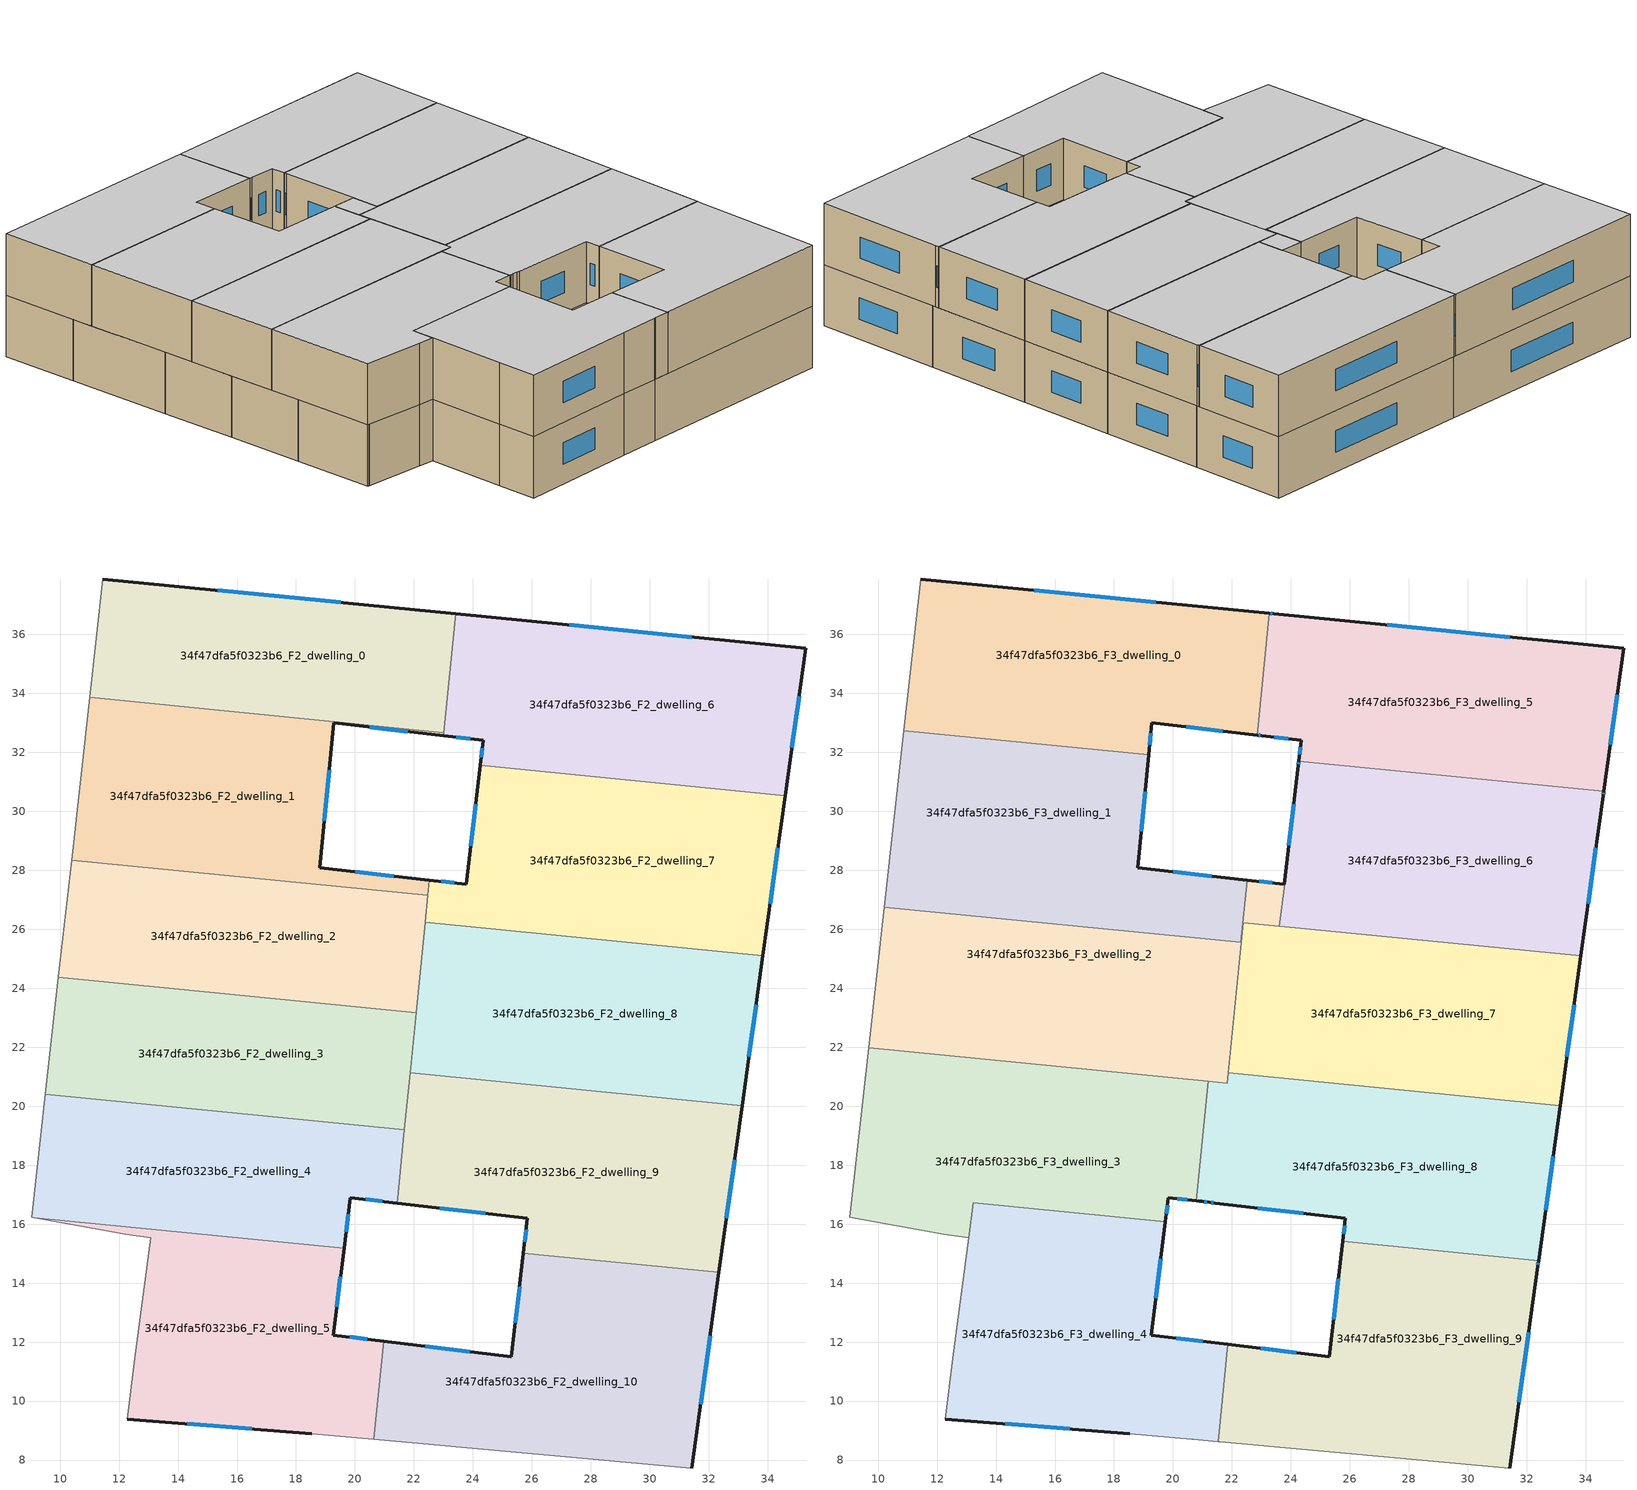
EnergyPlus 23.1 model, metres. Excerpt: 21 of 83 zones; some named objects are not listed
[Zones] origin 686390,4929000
34f47dfa5f0323b6_F2_dwelling_0
 floor to 34f47dfa5f0323b6_F1_dwelling_0 (EU_floor_Construction): 23.41,36.7 23.01,32.67 11,33.86 11.45,37.88 z6
 wall outside (EU_wall_Construction): 23.41,36.7 11.45,37.88 z6:9
 wall to 34f47dfa5f0323b6_F2_dwelling_1 (EU_wall_Construction): 11,33.86 23.01,32.67 z6:9
 wall adiabatic (EU_wall_Construction): 11.45,37.88 11,33.86 z6:9
 wall to 34f47dfa5f0323b6_F2_dwelling_6 (EU_wall_Construction): 23.01,32.67 23.41,36.7 z6:9
 window (EU_Window_Construction): 19.52,37.08 15.34,37.5 z6.98:8.02
34f47dfa5f0323b6_F2_dwelling_1
 floor to 34f47dfa5f0323b6_F1_dwelling_1 (EU_floor_Construction): 23.01,32.67 23,32.57 19.29,33 18.8,28.08 22.52,27.67 22.47,27.15 10.39,28.35 11,33.86 z6
 wall outside (EU_wall_Construction): 22.52,27.67 18.8,28.08 19.29,33 23,32.57 z6:9
 wall to 34f47dfa5f0323b6_F2_dwelling_2 (EU_wall_Construction): 10.39,28.35 22.47,27.15 z6:9
 wall adiabatic (EU_wall_Construction): 11,33.86 10.39,28.35 z6:9
 wall to 34f47dfa5f0323b6_F2_dwelling_7 (EU_wall_Construction): 22.47,27.15 22.52,27.67 z6:9
 wall to 34f47dfa5f0323b6_F2_dwelling_6 (EU_wall_Construction): 23,32.57 23.01,32.67 z6:9
 window (EU_Window_Construction): 20.5,32.86 21.79,32.71 / 18.96,29.68 19.13,31.4 / 21.31,27.8 20.01,27.95 z6.98:8.02
34f47dfa5f0323b6_F2_dwelling_10
 floor to 34f47dfa5f0323b6_F1_dwelling_10 (EU_floor_Construction): 32.34,14.37 31.42,7.73 20.64,8.71 20.97,12.03 25.31,11.51 25.71,15.02 z6
 wall outside (EU_wall_Construction): 25.71,15.02 25.31,11.51 20.97,12.03 / 31.42,7.73 32.34,14.37 z6:9
 wall to 34f47dfa5f0323b6_F2_dwelling_9 (EU_wall_Construction): 32.34,14.37 25.71,15.02 z6:9
 wall adiabatic (EU_wall_Construction): 20.64,8.71 31.42,7.73 z6:9
 wall to 34f47dfa5f0323b6_F2_dwelling_5 (EU_wall_Construction): 20.97,12.03 20.64,8.71 z6:9
 window (EU_Window_Construction): 25.58,13.88 25.44,12.65 / 31.72,9.89 32.04,12.21 / 23.9,11.68 22.38,11.86 z6.98:8.02
34f47dfa5f0323b6_F2_dwelling_2
 floor to 34f47dfa5f0323b6_F1_dwelling_2 (EU_floor_Construction): 22.47,27.15 22.07,23.17 9.94,24.37 10.39,28.35 z6
 wall to 34f47dfa5f0323b6_F2_dwelling_3 (EU_wall_Construction): 9.94,24.37 22.07,23.17 z6:9
 wall adiabatic (EU_wall_Construction): 10.39,28.35 9.94,24.37 z6:9
 wall to 34f47dfa5f0323b6_F2_dwelling_8 (EU_wall_Construction): 22.07,23.17 22.38,26.23 z6:9
 wall to 34f47dfa5f0323b6_F2_dwelling_7 (EU_wall_Construction): 22.38,26.23 22.47,27.15 z6:9
34f47dfa5f0323b6_F2_dwelling_3
 floor to 34f47dfa5f0323b6_F1_dwelling_3 (EU_floor_Construction): 22.07,23.17 21.68,19.2 9.5,20.4 9.94,24.37 z6
 wall to 34f47dfa5f0323b6_F2_dwelling_4 (EU_wall_Construction): 9.5,20.4 21.68,19.2 z6:9
 wall adiabatic (EU_wall_Construction): 9.94,24.37 9.5,20.4 z6:9
 wall to 34f47dfa5f0323b6_F2_dwelling_9 (EU_wall_Construction): 21.68,19.2 21.87,21.13 z6:9
 wall to 34f47dfa5f0323b6_F2_dwelling_8 (EU_wall_Construction): 21.87,21.14 22.07,23.16 z6:9
34f47dfa5f0323b6_F2_dwelling_4
 floor to 34f47dfa5f0323b6_F1_dwelling_4 (EU_floor_Construction): 21.68,19.2 21.43,16.72 19.85,16.9 19.63,15.18 9.12,16.22 9.04,16.23 9.5,20.4 z6
 wall outside (EU_wall_Construction): 19.63,15.18 19.85,16.9 21.43,16.72 z6:9
 wall to 34f47dfa5f0323b6_F2_dwelling_5 (EU_wall_Construction): 9.12,16.22 19.63,15.18 z6:9
 wall adiabatic (EU_wall_Construction): 9.5,20.4 9.04,16.23 9.12,16.22 z6:9
 wall to 34f47dfa5f0323b6_F2_dwelling_9 (EU_wall_Construction): 21.43,16.72 21.68,19.19 z6:9
 window (EU_Window_Construction): 20.36,16.84 20.92,16.78 / 19.7,15.74 19.78,16.34 z6.98:8.02
34f47dfa5f0323b6_F2_dwelling_5
 floor to 34f47dfa5f0323b6_F1_dwelling_5 (EU_floor_Construction): 19.63,15.18 19.26,12.24 20.97,12.03 20.64,8.71 18.54,8.9 12.28,9.39 12.53,11.45 13.07,15.54 12.23,15.66 9.12,16.22 z6
 wall outside (EU_wall_Construction): 20.97,12.03 19.26,12.24 19.63,15.18 / 12.28,9.39 18.54,8.9 z6:9
 wall adiabatic (EU_wall_Construction): 9.12,16.22 12.23,15.66 13.07,15.54 12.53,11.45 12.28,9.39 / 18.54,8.9 20.64,8.71 z6:9
 window (EU_Window_Construction): 19.38,13.2 19.51,14.22 / 20.41,12.1 19.81,12.17 / 14.31,9.23 16.5,9.06 z6.98:8.02
34f47dfa5f0323b6_F2_dwelling_6
 floor to 34f47dfa5f0323b6_F1_dwelling_6 (EU_floor_Construction): 35.29,35.53 34.59,30.53 24.25,31.56 24.35,32.41 23,32.57 23.41,36.7 z6
 wall outside (EU_wall_Construction): 34.59,30.53 35.29,35.53 23.41,36.7 / 23,32.57 24.35,32.41 24.25,31.56 z6:9
 wall to 34f47dfa5f0323b6_F2_dwelling_7 (EU_wall_Construction): 24.25,31.56 34.59,30.53 z6:9
 window (EU_Window_Construction): 31.43,35.91 27.27,36.32 / 34.82,32.16 35.06,33.9 / 24.32,32.13 24.28,31.83 / 23.44,32.52 23.91,32.46 z6.98:8.02
34f47dfa5f0323b6_F2_dwelling_7
 floor to 34f47dfa5f0323b6_F1_dwelling_7 (EU_floor_Construction): 34.59,30.53 33.84,25.1 22.38,26.23 22.52,27.67 23.78,27.53 24.25,31.56 z6
 wall outside (EU_wall_Construction): 33.84,25.1 34.59,30.53 / 24.25,31.56 23.78,27.53 22.52,27.67 z6:9
 wall to 34f47dfa5f0323b6_F2_dwelling_8 (EU_wall_Construction): 22.38,26.23 33.84,25.1 z6:9
 window (EU_Window_Construction): 34.08,26.86 34.35,28.76 / 23.37,27.58 22.93,27.62 / 24.1,30.25 23.93,28.84 z6.98:8.02
34f47dfa5f0323b6_F2_dwelling_8
 floor to 34f47dfa5f0323b6_F1_dwelling_8 (EU_floor_Construction): 33.84,25.1 33.13,20.02 21.87,21.13 22.38,26.23 z6
 wall outside (EU_wall_Construction): 33.13,20.02 33.84,25.1 z6:9
 wall to 34f47dfa5f0323b6_F2_dwelling_9 (EU_wall_Construction): 21.87,21.13 33.13,20.02 z6:9
 window (EU_Window_Construction): 33.36,21.67 33.61,23.45 z6.98:8.02
 roof outside (EU_roof_Construction): 33.84,25.1 23.62,26.11 22.38,26.23 z9
34f47dfa5f0323b6_F2_dwelling_9
 floor to 34f47dfa5f0323b6_F1_dwelling_9 (EU_floor_Construction): 33.13,20.02 32.34,14.37 25.71,15.02 25.85,16.2 21.43,16.72 21.87,21.13 z6
 wall outside (EU_wall_Construction): 32.34,14.37 33.13,20.02 / 21.43,16.72 25.85,16.2 25.71,15.02 z6:9
 window (EU_Window_Construction): 32.6,16.21 32.87,18.18 / 25.8,15.82 25.76,15.41 / 22.87,16.55 24.41,16.37 z6.98:8.02
34f47dfa5f0323b6_F3_dwelling_0
 floor to 34f47dfa5f0323b6_F2_dwelling_0 (EU_floor_Construction): 23.26,36.72 22.86,32.69 11,33.86 11.45,37.88 z9
 floor to 34f47dfa5f0323b6_F2_dwelling_1 (EU_floor_Construction): 22.86,32.69 22.85,32.58 19.29,33 19.18,31.91 10.88,32.73 11,33.86 z9
 wall outside (EU_wall_Construction): 19.18,31.91 19.29,33 22.85,32.58 / 23.26,36.72 11.45,37.88 z9:12
 wall to 34f47dfa5f0323b6_F3_dwelling_1 (EU_wall_Construction): 10.88,32.74 19.18,31.91 z9:12
 wall adiabatic (EU_wall_Construction): 11.45,37.88 10.88,32.74 z9:12
 wall to 34f47dfa5f0323b6_F3_dwelling_5 (EU_wall_Construction): 22.85,32.58 23.26,36.72 z9:12
 window (EU_Window_Construction): 19.22,32.27 19.25,32.65 / 19.42,37.09 15.29,37.5 / 20.45,32.87 21.69,32.72 z9.98:11.02
 ceiling to 34f47dfa5f0323b6_F4_dwelling_0 (EU_floor_Construction): 22.85,32.58 23.26,36.72 11.45,37.88 10.88,32.74 19.18,31.91 19.29,33 z12
34f47dfa5f0323b6_F3_dwelling_1
 floor to 34f47dfa5f0323b6_F2_dwelling_1 (EU_floor_Construction): 19.18,31.91 18.8,28.08 22.52,27.67 22.46,27.15 10.39,28.35 10.88,32.73 z9
 floor to 34f47dfa5f0323b6_F2_dwelling_2 (EU_floor_Construction): 22.46,27.15 22.3,25.56 10.21,26.75 10.39,28.35 z9
 wall outside (EU_wall_Construction): 22.52,27.67 18.8,28.08 19.18,31.91 z9:12
 wall adiabatic (EU_wall_Construction): 10.88,32.74 10.21,26.75 z9:12
 wall to 34f47dfa5f0323b6_F3_dwelling_2 (EU_wall_Construction): 10.21,26.75 22.3,25.56 22.52,27.67 z9:12
 window (EU_Window_Construction): 18.92,29.33 19.06,30.67 / 21.31,27.8 20.01,27.95 z9.98:11.02
 ceiling to 34f47dfa5f0323b6_F4_dwelling_1 (EU_floor_Construction): 22.3,25.56 22.52,27.67 18.8,28.08 19.18,31.91 10.88,32.74 10.21,26.75 z12
34f47dfa5f0323b6_F3_dwelling_2
 floor outside (EU_floor_Construction): 22.47,27.15 22.38,26.23 21.84,20.78 z9
 floor to 34f47dfa5f0323b6_F2_dwelling_2 (EU_floor_Construction): 22.47,27.15 22.07,23.17 9.94,24.37 10.21,26.75 22.3,25.56 z9
 floor to 34f47dfa5f0323b6_F2_dwelling_3 (EU_floor_Construction): 22.07,23.17 21.84,20.78 21.19,20.85 9.68,21.99 9.94,24.37 z9
 floor to 34f47dfa5f0323b6_F2_dwelling_7 (EU_floor_Construction): 23.78,27.53 23.61,26.11 22.38,26.23 22.47,27.15 22.46,27.12 22.52,27.67 z9
 wall outside (EU_wall_Construction): 23.78,27.53 22.52,27.67 z9:12
 wall to 34f47dfa5f0323b6_F3_dwelling_8 (EU_wall_Construction): 21.19,20.85 21.84,20.78 21.87,21.13 z9:12
 wall adiabatic (EU_wall_Construction): 10.21,26.75 9.68,21.99 z9:12
 wall to 34f47dfa5f0323b6_F3_dwelling_6 (EU_wall_Construction): 23.61,26.11 23.78,27.53 z9:12
 wall to 34f47dfa5f0323b6_F3_dwelling_7 (EU_wall_Construction): 21.88,21.13 22.38,26.23 23.61,26.11 z9:12
 wall to 34f47dfa5f0323b6_F3_dwelling_3 (EU_wall_Construction): 9.68,21.99 21.19,20.85 z9:12
 window (EU_Window_Construction): 23.37,27.57 22.93,27.62 z9.98:11.02
 ceiling to 34f47dfa5f0323b6_F4_dwelling_2 (EU_floor_Construction): 21.84,20.78 22.38,26.23 23.61,26.11 23.78,27.53 22.52,27.67 22.3,25.56 10.21,26.75 9.68,21.99 z12
34f47dfa5f0323b6_F3_dwelling_3
 floor to 34f47dfa5f0323b6_F2_dwelling_3 (EU_floor_Construction): 21.19,20.85 21.03,19.26 9.5,20.4 9.68,21.99 z9
 floor to 34f47dfa5f0323b6_F2_dwelling_4 (EU_floor_Construction): 21.03,19.26 20.79,16.79 19.85,16.9 19.74,16.09 13.22,16.73 13.11,15.82 9.13,16.22 9.04,16.23 9.5,20.4 z9
 floor to 34f47dfa5f0323b6_F2_dwelling_5 (EU_floor_Construction): 13.11,15.82 13.07,15.54 12.23,15.66 9.13,16.22 z9
 wall outside (EU_wall_Construction): 19.74,16.08 19.85,16.9 20.79,16.79 z9:12
 wall to 34f47dfa5f0323b6_F3_dwelling_4 (EU_wall_Construction): 13.07,15.54 13.22,16.73 / 13.23,16.73 19.74,16.08 z9:12
 wall adiabatic (EU_wall_Construction): 9.68,21.99 9.04,16.23 12.23,15.66 13.07,15.54 z9:12
 wall to 34f47dfa5f0323b6_F3_dwelling_8 (EU_wall_Construction): 20.79,16.79 21.19,20.85 z9:12
 window (EU_Window_Construction): 19.78,16.35 19.81,16.64 / 20.15,16.87 20.48,16.83 z9.98:11.02
 ceiling to 34f47dfa5f0323b6_F4_dwelling_3 (EU_floor_Construction): 20.79,16.79 21.19,20.85 9.68,21.99 9.04,16.23 12.23,15.66 13.07,15.54 13.22,16.73 19.74,16.08 19.85,16.9 z12
34f47dfa5f0323b6_F3_dwelling_4
 floor to 34f47dfa5f0323b6_F2_dwelling_4 (EU_floor_Construction): 19.74,16.09 19.63,15.18 13.11,15.82 13.22,16.73 z9
 floor to 34f47dfa5f0323b6_F2_dwelling_5 (EU_floor_Construction): 19.63,15.18 19.26,12.24 20.97,12.03 20.64,8.71 18.54,8.9 12.28,9.39 12.53,11.45 13.11,15.82 z9
 floor to 34f47dfa5f0323b6_F2_dwelling_10 (EU_floor_Construction): 21.86,11.93 21.54,8.63 20.69,8.71 20.64,8.71 20.97,12.03 z9
 wall outside (EU_wall_Construction): 12.28,9.39 18.54,8.9 / 21.86,11.93 19.26,12.24 19.74,16.08 z9:12
 wall adiabatic (EU_wall_Construction): 18.54,8.9 20.64,8.71 20.69,8.71 21.54,8.63 / 13.07,15.54 12.53,11.45 12.28,9.39 z9:12
 wall to 34f47dfa5f0323b6_F3_dwelling_9 (EU_wall_Construction): 21.54,8.63 21.86,11.93 z9:12
 window (EU_Window_Construction): 14.31,9.23 16.5,9.06 / 19.42,13.49 19.59,14.83 / 21.02,12.03 20.11,12.14 z9.98:11.02
 ceiling to 34f47dfa5f0323b6_F4_dwelling_4 (EU_floor_Construction): 21.54,8.63 21.86,11.93 19.26,12.24 19.74,16.08 13.23,16.73 12.53,11.45 12.28,9.39 18.54,8.9 20.64,8.71 20.69,8.71 z12
34f47dfa5f0323b6_F3_dwelling_5
 floor to 34f47dfa5f0323b6_F2_dwelling_6 (EU_floor_Construction): 35.29,35.53 34.61,30.68 24.27,31.71 24.35,32.41 23,32.57 23.41,36.7 z9
 floor to 34f47dfa5f0323b6_F2_dwelling_0 (EU_floor_Construction): 23.41,36.7 23.01,32.67 22.86,32.69 23.26,36.72 z9
 floor to 34f47dfa5f0323b6_F2_dwelling_1 (EU_floor_Construction): 23.01,32.67 23,32.57 22.85,32.58 22.86,32.69 z9
 wall outside (EU_wall_Construction): 22.85,32.58 23,32.57 24.35,32.41 24.27,31.71 / 34.61,30.68 35.29,35.53 23.41,36.7 23.26,36.72 z9:12
 wall to 34f47dfa5f0323b6_F3_dwelling_6 (EU_wall_Construction): 24.27,31.71 34.61,30.68 z9:12
 window (EU_Window_Construction): 22.9,32.58 22.95,32.57 / 23.36,36.71 23.31,36.71 / 31.43,35.91 27.27,36.32 / 34.83,32.26 35.07,33.95 / 24.32,32.18 24.29,31.93 / 23.44,32.52 23.91,32.46 z9.98:11.02
 ceiling to 34f47dfa5f0323b6_F4_dwelling_5 (EU_floor_Construction): 34.61,30.68 35.29,35.53 23.41,36.7 23.26,36.72 22.85,32.58 23,32.57 24.35,32.41 24.27,31.71 z12
34f47dfa5f0323b6_F3_dwelling_6
 floor to 34f47dfa5f0323b6_F2_dwelling_7 (EU_floor_Construction): 34.59,30.53 33.84,25.1 23.62,26.11 23.78,27.54 24.25,31.56 z9
 floor to 34f47dfa5f0323b6_F2_dwelling_6 (EU_floor_Construction): 34.61,30.68 34.59,30.53 24.25,31.56 24.27,31.71 z9
 wall outside (EU_wall_Construction): 24.27,31.71 24.25,31.56 23.78,27.54 / 33.84,25.1 34.59,30.53 34.61,30.68 z9:12
 wall to 34f47dfa5f0323b6_F3_dwelling_7 (EU_wall_Construction): 23.62,26.11 33.84,25.1 z9:12
 window (EU_Window_Construction): 24.1,30.25 23.93,28.84 / 24.26,31.66 24.25,31.61 / 34.6,30.58 34.61,30.63 / 34.08,26.86 34.35,28.76 z9.98:11.02
 ceiling to 34f47dfa5f0323b6_F4_dwelling_6 (EU_floor_Construction): 33.84,25.1 34.59,30.53 34.61,30.68 24.27,31.71 24.25,31.56 23.78,27.54 23.62,26.11 z12
34f47dfa5f0323b6_F3_dwelling_7
 floor to 34f47dfa5f0323b6_F2_dwelling_8 (EU_floor_Construction): 33.84,25.1 33.13,20.02 21.88,21.13 22.38,26.23 23.62,26.11 z9
 wall outside (EU_wall_Construction): 33.13,20.02 33.84,25.1 z9:12
 wall to 34f47dfa5f0323b6_F3_dwelling_8 (EU_wall_Construction): 21.88,21.13 33.13,20.02 z9:12
 window (EU_Window_Construction): 33.36,21.67 33.61,23.45 z9.98:11.02
 ceiling to 34f47dfa5f0323b6_F4_dwelling_7 (EU_floor_Construction): 33.13,20.02 33.84,25.1 23.62,26.11 22.38,26.23 21.88,21.13 z12
34f47dfa5f0323b6_F3_dwelling_8
 floor to 34f47dfa5f0323b6_F2_dwelling_9 (EU_floor_Construction): 33.13,20.02 32.4,14.76 25.76,15.42 25.85,16.2 21.43,16.72 21.87,21.13 z9
 floor to 34f47dfa5f0323b6_F2_dwelling_4 (EU_floor_Construction): 21.68,19.2 21.43,16.72 21.23,16.74 20.99,16.77 20.89,16.78 20.79,16.79 21.03,19.26 z9
 floor to 34f47dfa5f0323b6_F2_dwelling_3 (EU_floor_Construction): 21.84,20.78 21.68,19.2 21.03,19.26 21.19,20.85 21.4,20.82 z9
 wall outside (EU_wall_Construction): 20.79,16.79 20.89,16.78 20.99,16.77 21.23,16.74 21.43,16.72 25.85,16.2 25.76,15.42 / 32.4,14.76 33.13,20.02 z9:12
 wall to 34f47dfa5f0323b6_F3_dwelling_9 (EU_wall_Construction): 25.76,15.42 32.4,14.76 z9:12
 window (EU_Window_Construction): 22.87,16.55 24.41,16.37 / 21.3,16.73 21.37,16.72 / 21.07,16.76 21.15,16.75 / 32.64,16.47 32.89,18.31 / 25.82,15.95 25.79,15.67 z9.98:11.02
 ceiling to 34f47dfa5f0323b6_F4_dwelling_8 (EU_floor_Construction): 32.4,14.76 33.13,20.02 21.87,21.13 21.84,20.78 21.19,20.85 20.79,16.79 20.89,16.78 20.99,16.77 21.23,16.74 21.43,16.72 25.85,16.2 25.76,15.42 z12
34f47dfa5f0323b6_F3_dwelling_9
 floor to 34f47dfa5f0323b6_F2_dwelling_10 (EU_floor_Construction): 32.34,14.37 31.42,7.73 21.59,8.62 21.54,8.63 21.86,11.93 25.31,11.51 25.71,15.02 z9
 floor to 34f47dfa5f0323b6_F2_dwelling_9 (EU_floor_Construction): 32.4,14.76 32.38,14.67 32.34,14.37 25.71,15.02 25.76,15.42 z9
 wall outside (EU_wall_Construction): 31.42,7.73 32.37,14.57 32.4,14.76 / 25.76,15.42 25.31,11.51 21.86,11.93 z9:12
 wall adiabatic (EU_wall_Construction): 21.54,8.63 21.59,8.62 31.42,7.73 z9:12
 window (EU_Window_Construction): 32.38,14.63 32.39,14.7 / 31.73,9.95 32.06,12.34 / 24.19,11.65 22.98,11.79 / 25.61,14.15 25.45,12.78 z9.98:11.02
 ceiling to 34f47dfa5f0323b6_F4_dwelling_9 (EU_floor_Construction): 31.42,7.73 32.37,14.57 32.4,14.76 25.76,15.42 25.31,11.51 21.86,11.93 21.54,8.63 21.59,8.62 z12
[Building]
EU S2 Campaign: North Axis=0; Terrain=City; Solar Distribution=FullExterior
[Site:Location]
Bologna: Latitude=44.5; Longitude=11.25; Time Zone=1; Elevation=37
[SizingPeriod:WeatherFileDays]
AnnualSizingPeriod: Begin Month=1; Begin Day of Month=1; End Month=12; End Day of Month=31; Day of Week for Start Day=Monday; Use Weather File Daylight Saving Period=No; Use Weather File Rain and Snow Indicators=No
[MATERIAL]
EU_InternalMass_Material: Roughness=MediumRough; Thickness=0.1; Conductivity=1; Density=1800; Specific Heat=900; Thermal Absorptance=0.9; Solar Absorptance=0.7; Visible Absorptance=0.7
[MATERIAL:NOMASS] Roughness=MediumRough; Thermal Absorptance=0.9; Solar Absorptance=0.7; Visible Absorptance=0.7
Name | Thermal Resistance
EU_wall_NoMass | 0.905828
EU_roof_NoMass | 0.37593
EU_floor_NoMass | 0.67114
[WINDOWMATERIAL:SIMPLEGLAZINGSYSTEM]
EU_Window_SimpleGlazing: UFactor=4.52486; Solar Heat Gain Coefficient=0.85; Visible Transmittance=0.85
[CONSTRUCTION]
EU_wall_Construction: EU_wall_NoMass
EU_roof_Construction: EU_roof_NoMass
EU_floor_Construction: EU_floor_NoMass
EU_Window_Construction: EU_Window_SimpleGlazing
EU_InternalMass_Construction: EU_InternalMass_Material
[ZONE] Type=1; Multiplier=1; Ceiling Height=autocalculate; Floor Area=autocalculate; Part of Total Floor Area=Yes
Name | Volume
34f47dfa5f0323b6_F2_dwelling_0 | 146.156
34f47dfa5f0323b6_F3_dwelling_0 | 173.508
34f47dfa5f0323b6_F2_dwelling_1 | 146.153
34f47dfa5f0323b6_F3_dwelling_1 | 175.34
34f47dfa5f0323b6_F2_dwelling_10 | 175.385
34f47dfa5f0323b6_F2_dwelling_2 | 146.155
34f47dfa5f0323b6_F3_dwelling_2 | 180.916
34f47dfa5f0323b6_F2_dwelling_3 | 146.152
34f47dfa5f0323b6_F3_dwelling_3 | 180.519
34f47dfa5f0323b6_F2_dwelling_4 | 146.176
34f47dfa5f0323b6_F3_dwelling_4 | 171.292
34f47dfa5f0323b6_F2_dwelling_5 | 146.143
34f47dfa5f0323b6_F3_dwelling_5 | 172.564
34f47dfa5f0323b6_F2_dwelling_6 | 175.381
34f47dfa5f0323b6_F3_dwelling_6 | 174.669
34f47dfa5f0323b6_F2_dwelling_7 | 175.407
34f47dfa5f0323b6_F3_dwelling_7 | 175.297
34f47dfa5f0323b6_F2_dwelling_8 | 175.377
34f47dfa5f0323b6_F3_dwelling_8 | 175.339
34f47dfa5f0323b6_F2_dwelling_9 | 175.395
34f47dfa5f0323b6_F3_dwelling_9 | 174.413
[INTERNALMASS] Construction=EU_InternalMass_Construction
Name | Zone or ZoneList | Surface Area
34f47dfa5f0323b6_F2_dwelling_0_EU_InternalMass | 34f47dfa5f0323b6_F2_dwelling_0 | 48.7188
34f47dfa5f0323b6_F2_dwelling_1_EU_InternalMass | 34f47dfa5f0323b6_F2_dwelling_1 | 48.7173
34f47dfa5f0323b6_F2_dwelling_2_EU_InternalMass | 34f47dfa5f0323b6_F2_dwelling_2 | 48.7185
34f47dfa5f0323b6_F2_dwelling_3_EU_InternalMass | 34f47dfa5f0323b6_F2_dwelling_3 | 48.7175
34f47dfa5f0323b6_F2_dwelling_4_EU_InternalMass | 34f47dfa5f0323b6_F2_dwelling_4 | 48.7255
34f47dfa5f0323b6_F2_dwelling_5_EU_InternalMass | 34f47dfa5f0323b6_F2_dwelling_5 | 48.7146
34f47dfa5f0323b6_F2_dwelling_6_EU_InternalMass | 34f47dfa5f0323b6_F2_dwelling_6 | 58.4604
34f47dfa5f0323b6_F2_dwelling_7_EU_InternalMass | 34f47dfa5f0323b6_F2_dwelling_7 | 58.4692
34f47dfa5f0323b6_F2_dwelling_8_EU_InternalMass | 34f47dfa5f0323b6_F2_dwelling_8 | 58.459
34f47dfa5f0323b6_F2_dwelling_9_EU_InternalMass | 34f47dfa5f0323b6_F2_dwelling_9 | 58.465
34f47dfa5f0323b6_F2_dwelling_10_EU_InternalMass | 34f47dfa5f0323b6_F2_dwelling_10 | 58.4612
34f47dfa5f0323b6_F3_dwelling_0_EU_InternalMass | 34f47dfa5f0323b6_F3_dwelling_0 | 57.8347
34f47dfa5f0323b6_F3_dwelling_1_EU_InternalMass | 34f47dfa5f0323b6_F3_dwelling_1 | 58.4525
34f47dfa5f0323b6_F3_dwelling_2_EU_InternalMass | 34f47dfa5f0323b6_F3_dwelling_2 | 60.3238
34f47dfa5f0323b6_F3_dwelling_3_EU_InternalMass | 34f47dfa5f0323b6_F3_dwelling_3 | 60.1698
34f47dfa5f0323b6_F3_dwelling_4_EU_InternalMass | 34f47dfa5f0323b6_F3_dwelling_4 | 57.0986
34f47dfa5f0323b6_F3_dwelling_5_EU_InternalMass | 34f47dfa5f0323b6_F3_dwelling_5 | 57.5224
34f47dfa5f0323b6_F3_dwelling_6_EU_InternalMass | 34f47dfa5f0323b6_F3_dwelling_6 | 58.2194
34f47dfa5f0323b6_F3_dwelling_7_EU_InternalMass | 34f47dfa5f0323b6_F3_dwelling_7 | 58.4299
34f47dfa5f0323b6_F3_dwelling_8_EU_InternalMass | 34f47dfa5f0323b6_F3_dwelling_8 | 58.4501
34f47dfa5f0323b6_F3_dwelling_9_EU_InternalMass | 34f47dfa5f0323b6_F3_dwelling_9 | 58.1328
[OTHEREQUIPMENT] Fuel Type=Electricity; Design Level Calculation Method=Watts/Area; Power per Zone Floor Area=1; Fraction Latent=0; Fraction Radiant=0; Fraction Lost=0; Carbon Dioxide Generation Rate=0; EndUse Subcategory=EU_Step8_InternalGains
Name | Zone or ZoneList or Space or SpaceList | Schedule
EU_Step8_InternalGain_34f47dfa5f0323b6_F2_dwelling_0_f000 | 34f47dfa5f0323b6_F2_dwelling_0 | EU_Step8_GainSchedule_34f47dfa5f0323b6_F2_dwelling_0_f000
EU_Step8_InternalGain_34f47dfa5f0323b6_F2_dwelling_1_f000 | 34f47dfa5f0323b6_F2_dwelling_1 | EU_Step8_GainSchedule_34f47dfa5f0323b6_F2_dwelling_1_f000
EU_Step8_InternalGain_34f47dfa5f0323b6_F2_dwelling_2_f000 | 34f47dfa5f0323b6_F2_dwelling_2 | EU_Step8_GainSchedule_34f47dfa5f0323b6_F2_dwelling_2_f000
EU_Step8_InternalGain_34f47dfa5f0323b6_F2_dwelling_3_f000 | 34f47dfa5f0323b6_F2_dwelling_3 | EU_Step8_GainSchedule_34f47dfa5f0323b6_F2_dwelling_3_f000
EU_Step8_InternalGain_34f47dfa5f0323b6_F2_dwelling_4_f000 | 34f47dfa5f0323b6_F2_dwelling_4 | EU_Step8_GainSchedule_34f47dfa5f0323b6_F2_dwelling_4_f000
EU_Step8_InternalGain_34f47dfa5f0323b6_F2_dwelling_5_f000 | 34f47dfa5f0323b6_F2_dwelling_5 | EU_Step8_GainSchedule_34f47dfa5f0323b6_F2_dwelling_5_f000
EU_Step8_InternalGain_34f47dfa5f0323b6_F2_dwelling_6_f000 | 34f47dfa5f0323b6_F2_dwelling_6 | EU_Step8_GainSchedule_34f47dfa5f0323b6_F2_dwelling_6_f000
EU_Step8_InternalGain_34f47dfa5f0323b6_F2_dwelling_7_f000 | 34f47dfa5f0323b6_F2_dwelling_7 | EU_Step8_GainSchedule_34f47dfa5f0323b6_F2_dwelling_7_f000
EU_Step8_InternalGain_34f47dfa5f0323b6_F2_dwelling_8_f000 | 34f47dfa5f0323b6_F2_dwelling_8 | EU_Step8_GainSchedule_34f47dfa5f0323b6_F2_dwelling_8_f000
EU_Step8_InternalGain_34f47dfa5f0323b6_F2_dwelling_9_f000 | 34f47dfa5f0323b6_F2_dwelling_9 | EU_Step8_GainSchedule_34f47dfa5f0323b6_F2_dwelling_9_f000
EU_Step8_InternalGain_34f47dfa5f0323b6_F2_dwelling_10_f000 | 34f47dfa5f0323b6_F2_dwelling_10 | EU_Step8_GainSchedule_34f47dfa5f0323b6_F2_dwelling_10_f000
EU_Step8_InternalGain_34f47dfa5f0323b6_F3_dwelling_0_f000 | 34f47dfa5f0323b6_F3_dwelling_0 | EU_Step8_GainSchedule_34f47dfa5f0323b6_F3_dwelling_0_f000
EU_Step8_InternalGain_34f47dfa5f0323b6_F3_dwelling_1_f000 | 34f47dfa5f0323b6_F3_dwelling_1 | EU_Step8_GainSchedule_34f47dfa5f0323b6_F3_dwelling_1_f000
EU_Step8_InternalGain_34f47dfa5f0323b6_F3_dwelling_2_f000 | 34f47dfa5f0323b6_F3_dwelling_2 | EU_Step8_GainSchedule_34f47dfa5f0323b6_F3_dwelling_2_f000
EU_Step8_InternalGain_34f47dfa5f0323b6_F3_dwelling_3_f000 | 34f47dfa5f0323b6_F3_dwelling_3 | EU_Step8_GainSchedule_34f47dfa5f0323b6_F3_dwelling_3_f000
EU_Step8_InternalGain_34f47dfa5f0323b6_F3_dwelling_4_f000 | 34f47dfa5f0323b6_F3_dwelling_4 | EU_Step8_GainSchedule_34f47dfa5f0323b6_F3_dwelling_4_f000
EU_Step8_InternalGain_34f47dfa5f0323b6_F3_dwelling_5_f000 | 34f47dfa5f0323b6_F3_dwelling_5 | EU_Step8_GainSchedule_34f47dfa5f0323b6_F3_dwelling_5_f000
EU_Step8_InternalGain_34f47dfa5f0323b6_F3_dwelling_6_f000 | 34f47dfa5f0323b6_F3_dwelling_6 | EU_Step8_GainSchedule_34f47dfa5f0323b6_F3_dwelling_6_f000
EU_Step8_InternalGain_34f47dfa5f0323b6_F3_dwelling_7_f000 | 34f47dfa5f0323b6_F3_dwelling_7 | EU_Step8_GainSchedule_34f47dfa5f0323b6_F3_dwelling_7_f000
EU_Step8_InternalGain_34f47dfa5f0323b6_F3_dwelling_8_f000 | 34f47dfa5f0323b6_F3_dwelling_8 | EU_Step8_GainSchedule_34f47dfa5f0323b6_F3_dwelling_8_f000
EU_Step8_InternalGain_34f47dfa5f0323b6_F3_dwelling_9_f000 | 34f47dfa5f0323b6_F3_dwelling_9 | EU_Step8_GainSchedule_34f47dfa5f0323b6_F3_dwelling_9_f000
[ZONEVENTILATION:DESIGNFLOWRATE] Schedule=EU_AlwaysOn; Design Flow Rate Calculation Method=AirChanges/Hour; Air Changes per Hour=0.73129; Ventilation Type=Natural; Fan Pressure Rise=0; Fan Total Efficiency=1; Constant Term Coefficient=1; Temperature Term Coefficient=0; Velocity Term Coefficient=0; Velocity Squared Term Coefficient=0; Minimum Indoor Temperature=-100; Maximum Indoor Temperature=100; Delta Temperature=-100; Minimum Outdoor Temperature=-100; Maximum Outdoor Temperature=100; Maximum Wind Speed=40
Name | Zone or ZoneList or Space or SpaceList
EU_ConstantAir_34f47dfa5f0323b6_F2_dwelling_0 | 34f47dfa5f0323b6_F2_dwelling_0
EU_ConstantAir_34f47dfa5f0323b6_F2_dwelling_1 | 34f47dfa5f0323b6_F2_dwelling_1
EU_ConstantAir_34f47dfa5f0323b6_F2_dwelling_2 | 34f47dfa5f0323b6_F2_dwelling_2
EU_ConstantAir_34f47dfa5f0323b6_F2_dwelling_3 | 34f47dfa5f0323b6_F2_dwelling_3
EU_ConstantAir_34f47dfa5f0323b6_F2_dwelling_4 | 34f47dfa5f0323b6_F2_dwelling_4
EU_ConstantAir_34f47dfa5f0323b6_F2_dwelling_5 | 34f47dfa5f0323b6_F2_dwelling_5
EU_ConstantAir_34f47dfa5f0323b6_F2_dwelling_6 | 34f47dfa5f0323b6_F2_dwelling_6
EU_ConstantAir_34f47dfa5f0323b6_F2_dwelling_7 | 34f47dfa5f0323b6_F2_dwelling_7
EU_ConstantAir_34f47dfa5f0323b6_F2_dwelling_8 | 34f47dfa5f0323b6_F2_dwelling_8
EU_ConstantAir_34f47dfa5f0323b6_F2_dwelling_9 | 34f47dfa5f0323b6_F2_dwelling_9
EU_ConstantAir_34f47dfa5f0323b6_F2_dwelling_10 | 34f47dfa5f0323b6_F2_dwelling_10
EU_ConstantAir_34f47dfa5f0323b6_F3_dwelling_0 | 34f47dfa5f0323b6_F3_dwelling_0
EU_ConstantAir_34f47dfa5f0323b6_F3_dwelling_1 | 34f47dfa5f0323b6_F3_dwelling_1
EU_ConstantAir_34f47dfa5f0323b6_F3_dwelling_2 | 34f47dfa5f0323b6_F3_dwelling_2
EU_ConstantAir_34f47dfa5f0323b6_F3_dwelling_3 | 34f47dfa5f0323b6_F3_dwelling_3
EU_ConstantAir_34f47dfa5f0323b6_F3_dwelling_4 | 34f47dfa5f0323b6_F3_dwelling_4
EU_ConstantAir_34f47dfa5f0323b6_F3_dwelling_5 | 34f47dfa5f0323b6_F3_dwelling_5
EU_ConstantAir_34f47dfa5f0323b6_F3_dwelling_6 | 34f47dfa5f0323b6_F3_dwelling_6
EU_ConstantAir_34f47dfa5f0323b6_F3_dwelling_7 | 34f47dfa5f0323b6_F3_dwelling_7
EU_ConstantAir_34f47dfa5f0323b6_F3_dwelling_8 | 34f47dfa5f0323b6_F3_dwelling_8
EU_ConstantAir_34f47dfa5f0323b6_F3_dwelling_9 | 34f47dfa5f0323b6_F3_dwelling_9
[HVACTEMPLATE:ZONE:IDEALLOADSAIRSYSTEM] System Availability Schedule=EU_AlwaysOn; Maximum Heating Supply Air Temperature=50; Minimum Cooling Supply Air Temperature=13; Maximum Heating Supply Air Humidity Ratio=0.0156; Minimum Cooling Supply Air Humidity Ratio=0.0077; Heating Limit=NoLimit; Cooling Limit=NoLimit; Heating Availability Schedule=EU_AlwaysOn; Cooling Availability Schedule=EU_CoolingOff; Dehumidification Control Type=ConstantSensibleHeatRatio; Cooling Sensible Heat Ratio=0.7; Dehumidification Setpoint=60; Humidification Control Type=None; Humidification Setpoint=30; Outdoor Air Method=None; Outdoor Air Flow Rate per Person=0.00944; Outdoor Air Flow Rate per Zone Floor Area=0; Outdoor Air Flow Rate per Zone=0; Demand Controlled Ventilation Type=None; Outdoor Air Economizer Type=NoEconomizer; Heat Recovery Type=None; Sensible Heat Recovery Effectiveness=0.7; Latent Heat Recovery Effectiveness=0.65
Name | Template Thermostat
34f47dfa5f0323b6_F2_dwelling_0 | EU_HeatOnly_34f47dfa5f0323b6_F2_dwelling_0
34f47dfa5f0323b6_F2_dwelling_1 | EU_HeatOnly_34f47dfa5f0323b6_F2_dwelling_1
34f47dfa5f0323b6_F2_dwelling_2 | EU_HeatOnly_34f47dfa5f0323b6_F2_dwelling_2
34f47dfa5f0323b6_F2_dwelling_3 | EU_HeatOnly_34f47dfa5f0323b6_F2_dwelling_3
34f47dfa5f0323b6_F2_dwelling_4 | EU_HeatOnly_34f47dfa5f0323b6_F2_dwelling_4
34f47dfa5f0323b6_F2_dwelling_5 | EU_HeatOnly_34f47dfa5f0323b6_F2_dwelling_5
34f47dfa5f0323b6_F2_dwelling_6 | EU_HeatOnly_34f47dfa5f0323b6_F2_dwelling_6
34f47dfa5f0323b6_F2_dwelling_7 | EU_HeatOnly_34f47dfa5f0323b6_F2_dwelling_7
34f47dfa5f0323b6_F2_dwelling_8 | EU_HeatOnly_34f47dfa5f0323b6_F2_dwelling_8
34f47dfa5f0323b6_F2_dwelling_9 | EU_HeatOnly_34f47dfa5f0323b6_F2_dwelling_9
34f47dfa5f0323b6_F2_dwelling_10 | EU_HeatOnly_34f47dfa5f0323b6_F2_dwelling_10
34f47dfa5f0323b6_F3_dwelling_0 | EU_HeatOnly_34f47dfa5f0323b6_F3_dwelling_0
34f47dfa5f0323b6_F3_dwelling_1 | EU_HeatOnly_34f47dfa5f0323b6_F3_dwelling_1
34f47dfa5f0323b6_F3_dwelling_2 | EU_HeatOnly_34f47dfa5f0323b6_F3_dwelling_2
34f47dfa5f0323b6_F3_dwelling_3 | EU_HeatOnly_34f47dfa5f0323b6_F3_dwelling_3
34f47dfa5f0323b6_F3_dwelling_4 | EU_HeatOnly_34f47dfa5f0323b6_F3_dwelling_4
34f47dfa5f0323b6_F3_dwelling_5 | EU_HeatOnly_34f47dfa5f0323b6_F3_dwelling_5
34f47dfa5f0323b6_F3_dwelling_6 | EU_HeatOnly_34f47dfa5f0323b6_F3_dwelling_6
34f47dfa5f0323b6_F3_dwelling_7 | EU_HeatOnly_34f47dfa5f0323b6_F3_dwelling_7
34f47dfa5f0323b6_F3_dwelling_8 | EU_HeatOnly_34f47dfa5f0323b6_F3_dwelling_8
34f47dfa5f0323b6_F3_dwelling_9 | EU_HeatOnly_34f47dfa5f0323b6_F3_dwelling_9
[SIZING:ZONE] Zone Cooling Design Supply Air Temperature Input Method=SupplyAirTemperature; Zone Cooling Design Supply Air Temperature=13; Zone Heating Design Supply Air Temperature Input Method=SupplyAirTemperature; Zone Heating Design Supply Air Temperature=50; Zone Cooling Design Supply Air Humidity Ratio=0.008; Zone Heating Design Supply Air Humidity Ratio=0.008; Cooling Design Air Flow Method=DesignDay; Cooling Design Air Flow Rate=0; Cooling Minimum Air Flow per Zone Floor Area=0.000762; Cooling Minimum Air Flow=0; Cooling Minimum Air Flow Fraction=0.2; Heating Design Air Flow Method=DesignDay; Heating Design Air Flow Rate=0; Heating Maximum Air Flow per Zone Floor Area=0.002032; Heating Maximum Air Flow=0.141576; Heating Maximum Air Flow Fraction=0.3; Account for Dedicated Outdoor Air System=No; Dedicated Outdoor Air System Control Strategy=NeutralSupplyAir; Dedicated Outdoor Air Low Setpoint Temperature for Design=autosize; Dedicated Outdoor Air High Setpoint Temperature for Design=autosize; Zone Load Sizing Method=Sensible Load Only No Latent Load; Zone Latent Cooling Design Supply Air Humidity Ratio Input Method=HumidityRatioDifference; Zone Cooling Design Supply Air Humidity Ratio Difference=0.005; Zone Latent Heating Design Supply Air Humidity Ratio Input Method=HumidityRatioDifference; Zone Humidification Design Supply Air Humidity Ratio Difference=0.005
34f47dfa5f0323b6_F2_dwelling_0; 34f47dfa5f0323b6_F2_dwelling_1; 34f47dfa5f0323b6_F2_dwelling_2; 34f47dfa5f0323b6_F2_dwelling_3; 34f47dfa5f0323b6_F2_dwelling_4; 34f47dfa5f0323b6_F2_dwelling_5; 34f47dfa5f0323b6_F2_dwelling_6; 34f47dfa5f0323b6_F2_dwelling_7; 34f47dfa5f0323b6_F2_dwelling_8; 34f47dfa5f0323b6_F2_dwelling_9; 34f47dfa5f0323b6_F2_dwelling_10; 34f47dfa5f0323b6_F3_dwelling_0; 34f47dfa5f0323b6_F3_dwelling_1; 34f47dfa5f0323b6_F3_dwelling_2; 34f47dfa5f0323b6_F3_dwelling_3; 34f47dfa5f0323b6_F3_dwelling_4; 34f47dfa5f0323b6_F3_dwelling_5; 34f47dfa5f0323b6_F3_dwelling_6; 34f47dfa5f0323b6_F3_dwelling_7; 34f47dfa5f0323b6_F3_dwelling_8; 34f47dfa5f0323b6_F3_dwelling_9
[SCHEDULE:CONSTANT]
Name | Hourly Value
EU_AlwaysOn | 1
EU_CoolingOff | 0
[SCHEDULE:FILE] Column Number=1; Rows to Skip at Top=0; Number of Hours of Data=8760; Column Separator=Comma; Interpolate to Timestep=No; Minutes per Item=60; Adjust Schedule for Daylight Savings=Yes
Name | File
EU_Step8_GainSchedule_34f47dfa5f0323b6_F2_dwelling_0_f000 | ../../schedules/34f47dfa5f0323b6/34f47dfa5f0323b6_F2_dwelling_0_f000_gain.csv
EU_Step8_GainSchedule_34f47dfa5f0323b6_F2_dwelling_1_f000 | ../../schedules/34f47dfa5f0323b6/34f47dfa5f0323b6_F2_dwelling_1_f000_gain.csv
EU_Step8_GainSchedule_34f47dfa5f0323b6_F2_dwelling_2_f000 | ../../schedules/34f47dfa5f0323b6/34f47dfa5f0323b6_F2_dwelling_2_f000_gain.csv
EU_Step8_GainSchedule_34f47dfa5f0323b6_F2_dwelling_3_f000 | ../../schedules/34f47dfa5f0323b6/34f47dfa5f0323b6_F2_dwelling_3_f000_gain.csv
EU_Step8_GainSchedule_34f47dfa5f0323b6_F2_dwelling_4_f000 | ../../schedules/34f47dfa5f0323b6/34f47dfa5f0323b6_F2_dwelling_4_f000_gain.csv
EU_Step8_GainSchedule_34f47dfa5f0323b6_F2_dwelling_5_f000 | ../../schedules/34f47dfa5f0323b6/34f47dfa5f0323b6_F2_dwelling_5_f000_gain.csv
EU_Step8_GainSchedule_34f47dfa5f0323b6_F2_dwelling_6_f000 | ../../schedules/34f47dfa5f0323b6/34f47dfa5f0323b6_F2_dwelling_6_f000_gain.csv
EU_Step8_GainSchedule_34f47dfa5f0323b6_F2_dwelling_7_f000 | ../../schedules/34f47dfa5f0323b6/34f47dfa5f0323b6_F2_dwelling_7_f000_gain.csv
EU_Step8_GainSchedule_34f47dfa5f0323b6_F2_dwelling_8_f000 | ../../schedules/34f47dfa5f0323b6/34f47dfa5f0323b6_F2_dwelling_8_f000_gain.csv
EU_Step8_GainSchedule_34f47dfa5f0323b6_F2_dwelling_9_f000 | ../../schedules/34f47dfa5f0323b6/34f47dfa5f0323b6_F2_dwelling_9_f000_gain.csv
EU_Step8_GainSchedule_34f47dfa5f0323b6_F2_dwelling_10_f000 | ../../schedules/34f47dfa5f0323b6/34f47dfa5f0323b6_F2_dwelling_10_f000_gain.csv
EU_Step8_GainSchedule_34f47dfa5f0323b6_F3_dwelling_0_f000 | ../../schedules/34f47dfa5f0323b6/34f47dfa5f0323b6_F3_dwelling_0_f000_gain.csv
EU_Step8_GainSchedule_34f47dfa5f0323b6_F3_dwelling_1_f000 | ../../schedules/34f47dfa5f0323b6/34f47dfa5f0323b6_F3_dwelling_1_f000_gain.csv
EU_Step8_GainSchedule_34f47dfa5f0323b6_F3_dwelling_2_f000 | ../../schedules/34f47dfa5f0323b6/34f47dfa5f0323b6_F3_dwelling_2_f000_gain.csv
EU_Step8_GainSchedule_34f47dfa5f0323b6_F3_dwelling_3_f000 | ../../schedules/34f47dfa5f0323b6/34f47dfa5f0323b6_F3_dwelling_3_f000_gain.csv
EU_Step8_GainSchedule_34f47dfa5f0323b6_F3_dwelling_4_f000 | ../../schedules/34f47dfa5f0323b6/34f47dfa5f0323b6_F3_dwelling_4_f000_gain.csv
EU_Step8_GainSchedule_34f47dfa5f0323b6_F3_dwelling_5_f000 | ../../schedules/34f47dfa5f0323b6/34f47dfa5f0323b6_F3_dwelling_5_f000_gain.csv
EU_Step8_GainSchedule_34f47dfa5f0323b6_F3_dwelling_6_f000 | ../../schedules/34f47dfa5f0323b6/34f47dfa5f0323b6_F3_dwelling_6_f000_gain.csv
EU_Step8_GainSchedule_34f47dfa5f0323b6_F3_dwelling_7_f000 | ../../schedules/34f47dfa5f0323b6/34f47dfa5f0323b6_F3_dwelling_7_f000_gain.csv
EU_Step8_GainSchedule_34f47dfa5f0323b6_F3_dwelling_8_f000 | ../../schedules/34f47dfa5f0323b6/34f47dfa5f0323b6_F3_dwelling_8_f000_gain.csv
EU_Step8_GainSchedule_34f47dfa5f0323b6_F3_dwelling_9_f000 | ../../schedules/34f47dfa5f0323b6/34f47dfa5f0323b6_F3_dwelling_9_f000_gain.csv
